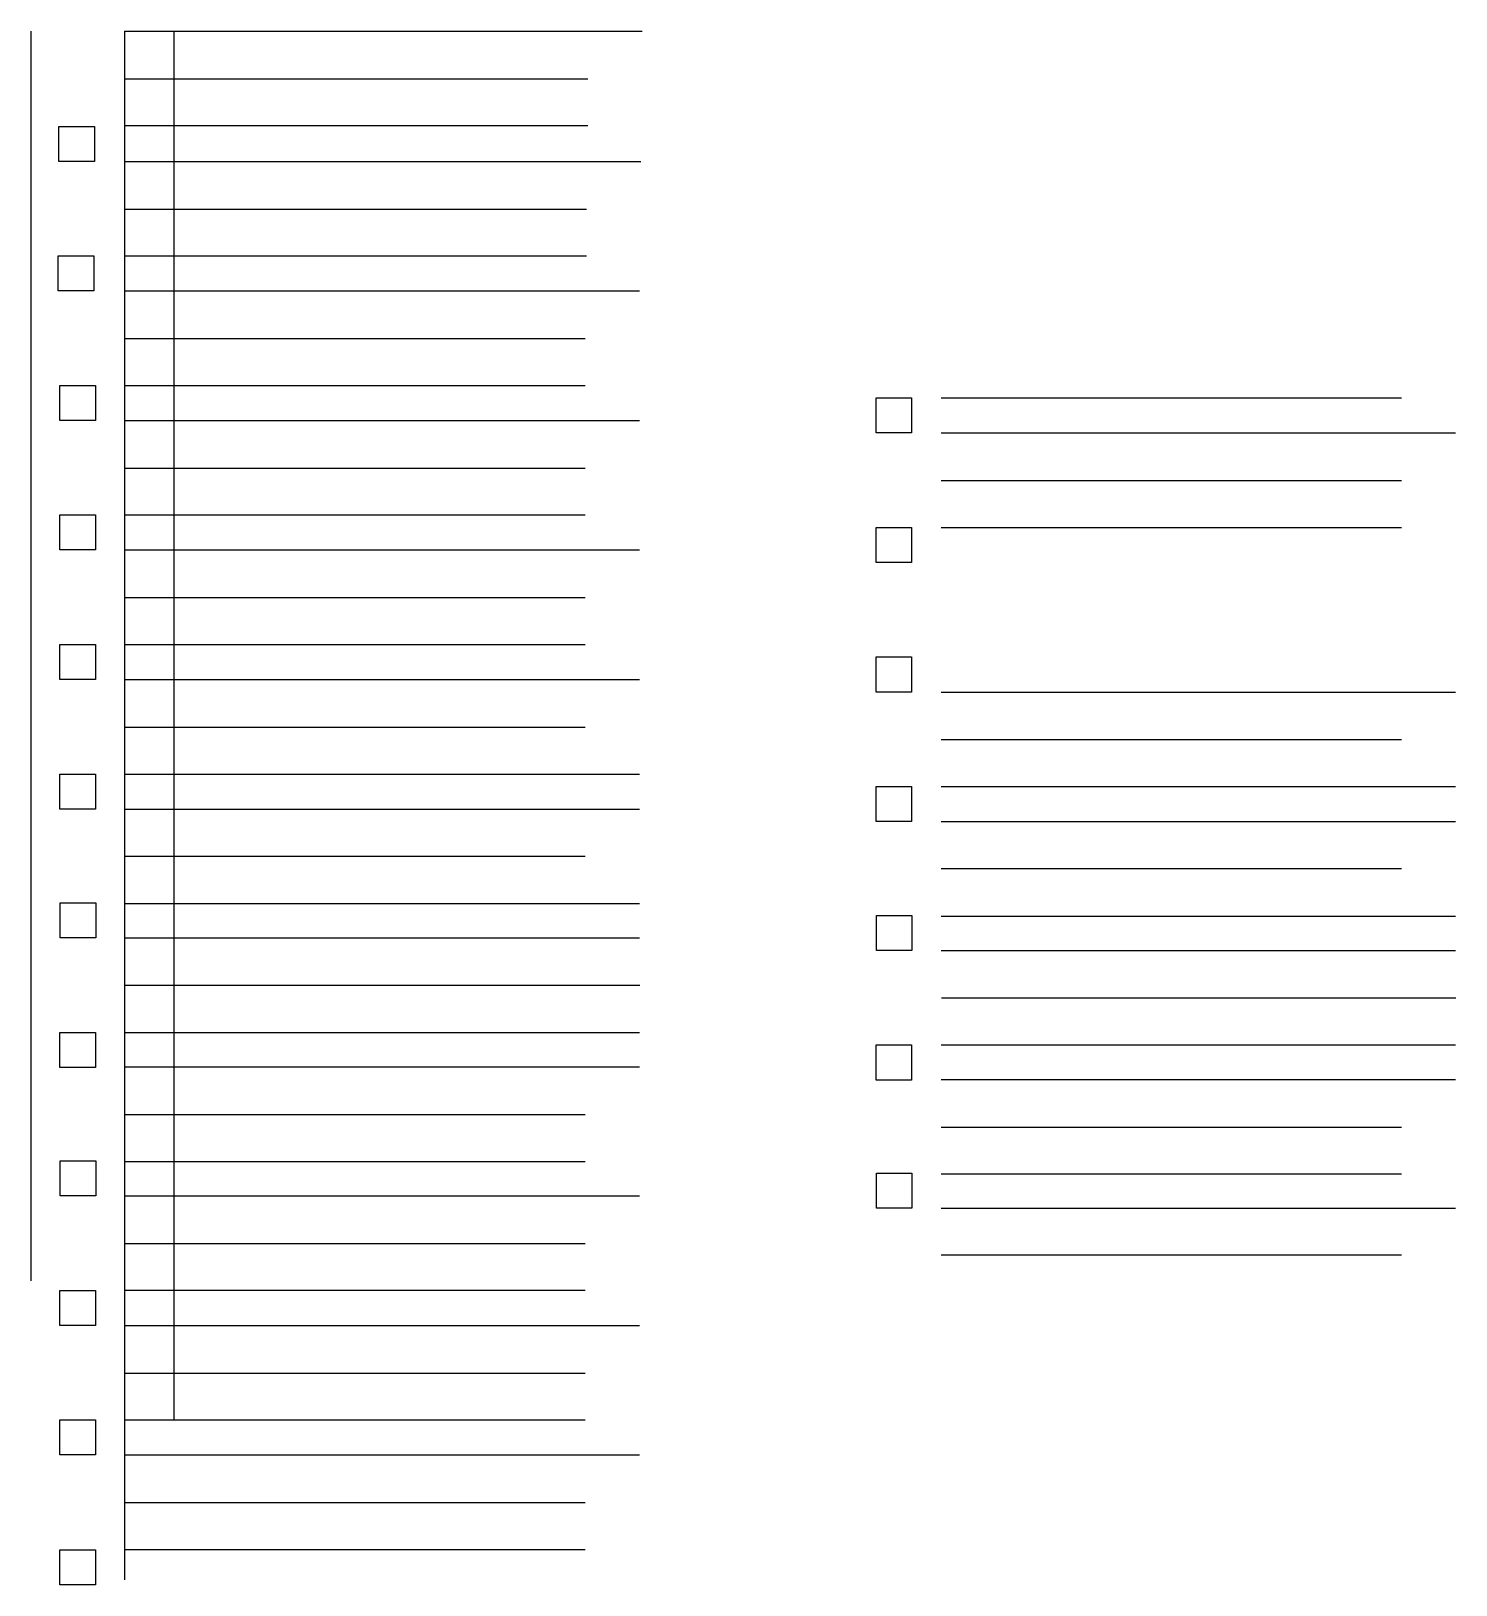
# Model space of a CAD drawing. Header units: millimetres. Extents: x -2569 to 735611, y -420503 to 265310.
# Drawn here: x 240389 to 291260, y 54719 to 110162 of the extents above; entities that cross this region are included whole.
import ezdxf

# ---------------------------------------------------------------- set-up
doc = ezdxf.new("R2010")
doc.units = ezdxf.units.MM
doc.layers.add('03 Apuviiva', color=6, linetype='Continuous', plot=False)

msp = doc.modelspace()

# ---------------------------------------------------------------- linework, layer by layer
at = {"layer": '03 Apuviiva'}
for p, q in [((240389, 65567), (240389, 110162)), ((243719, 110162), (262208, 110162)), ((243739, 54903), (243739, 110162)), ((245503, 60607), (245503, 110162)), ((243719, 108462), (260272, 108462)), ((243719, 106790), (260272, 106790)), ((243739, 105512), (262160, 105512)), ((243739, 103812), (260224, 103812)), ((243739, 102140), (260224, 102140)), ((243739, 100890), (262108, 100890)), ((243739, 99190), (260172, 99190)), ((243739, 97518), (260172, 97518)), ((272880, 97073), (289313, 97073)), ((243739, 96268), (262108, 96268)), ((272880, 95822), (291249, 95822)), ((243739, 94569), (260172, 94569)), ((272880, 94123), (289313, 94123)), ((243739, 92896), (260172, 92896)), ((272880, 92451), (289313, 92451)), ((243739, 91646), (262108, 91646)), ((243739, 89947), (260172, 89947)), ((243739, 88275), (260172, 88275)), ((243739, 87024), (262108, 87024)), ((272880, 86579), (291249, 86579)), ((243739, 85325), (260172, 85325)), ((272880, 84879), (289313, 84879)), ((243739, 83653), (260172, 83653)), ((243739, 83653), (262108, 83653)), ((272880, 83207), (289313, 83207)), ((272880, 83207), (291249, 83207)), ((243739, 82402), (262108, 82402)), ((272880, 81957), (291249, 81957)), ((243739, 80727), (260172, 80727)), ((272880, 80282), (289313, 80282)), ((243739, 79031), (262108, 79031)), ((272880, 78585), (291249, 78585)), ((243739, 77802), (262108, 77802)), ((272880, 77356), (291249, 77356)), ((243750, 76116), (262119, 76116)), ((272891, 75671), (291260, 75671)), ((243739, 74430), (262108, 74430)), ((272880, 73985), (291249, 73985)), ((243739, 73202), (262108, 73202)), ((272880, 72756), (291249, 72756)), ((243739, 71502), (260172, 71502)), ((272880, 71056), (289313, 71056)), ((243739, 69830), (260172, 69830)), ((272880, 69384), (289313, 69384)), ((243739, 68601), (262108, 68601)), ((272880, 68156), (291249, 68156)), ((243739, 66902), (260172, 66902)), ((272880, 66493), (289313, 66493)), ((243739, 65230), (260172, 65230)), ((243739, 63978), (262108, 63978)), ((243739, 62279), (260172, 62279)), ((243739, 60607), (260172, 60607)), ((243739, 59355), (262108, 59355)), ((243739, 57655), (260172, 57655)), ((243739, 55983), (260172, 55983))]:
    msp.add_line(p, q, dxfattribs=at)
for points in [[(241386, 106762), (242652, 106762), (242652, 105512), (241386, 105512)], [(241358, 102140), (242625, 102140), (242625, 100890), (241358, 100890)], [(241420, 97518), (242686, 97518), (242686, 96268), (241420, 96268)], [(270561, 97073), (271827, 97073), (271827, 95822), (270561, 95822)], [(241420, 92896), (242686, 92896), (242686, 91646), (241420, 91646)], [(270561, 92451), (271827, 92451), (271827, 91201), (270561, 91201)], [(241420, 88275), (242686, 88275), (242686, 87024), (241420, 87024)], [(270561, 87829), (271827, 87829), (271827, 86579), (270561, 86579)], [(241420, 83653), (242686, 83653), (242686, 82402), (241420, 82402)], [(270561, 83207), (271827, 83207), (271827, 81957), (270561, 81957)], [(241430, 79052), (242697, 79052), (242697, 77802), (241430, 77802)], [(270571, 78607), (271838, 78607), (271838, 77356), (270571, 77356)], [(241420, 74430), (242686, 74430), (242686, 73180), (241420, 73180)], [(270561, 73985), (271827, 73985), (271827, 72734), (270561, 72734)], [(241430, 69852), (242697, 69852), (242697, 68601), (241430, 68601)], [(270571, 69406), (271838, 69406), (271838, 68156), (270571, 68156)], [(241419, 65229), (242686, 65229), (242686, 63978), (241419, 63978)], [(241419, 60605), (242685, 60605), (242685, 59355), (241419, 59355)], [(241419, 55969), (242685, 55969), (242685, 54719), (241419, 54719)]]:
    msp.add_lwpolyline(points, close=True, dxfattribs=at)

doc.saveas('drawing.dxf')
